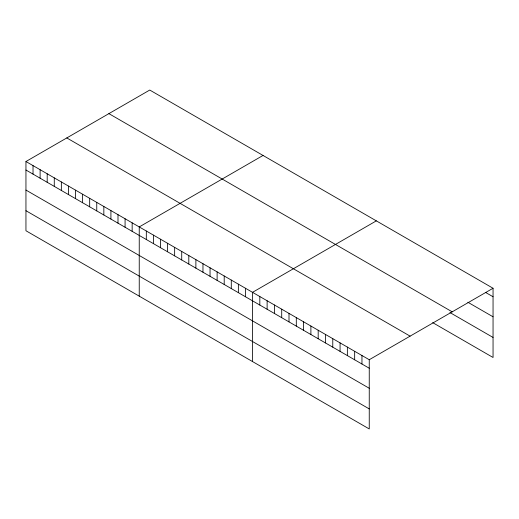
<?xml version="1.0" encoding="UTF-8"?>
<svg xmlns="http://www.w3.org/2000/svg" width="519" height="519" viewBox="0 0 519 519"><rect width="100%" height="100%" fill="white"/><g stroke="black" fill="none" stroke-linecap="round" stroke-linejoin="round"><path stroke-width="0.78" d="M25.95 161.519L369.249 359.725L369.249 428.954L25.95 230.747L25.95 161.519L149.751 90.047L493.05 288.253L493.05 357.481L432.697 322.636M263.036 155.453L139.241 226.926L139.241 296.154M376.327 220.86L252.532 292.333L252.532 361.561M369.249 359.725L493.05 288.253M485.758 292.541L493.05 296.751M467.846 302.24L493.05 316.791M108.893 113.635L452.198 311.835M449.941 312.548L493.05 337.441M66.802 137.937L410.107 336.137M25.95 170.024L369.249 368.224M25.95 190.064L369.249 388.264M25.95 210.708L369.249 408.914M361.957 355.515L361.957 364.014M354.659 351.305L354.659 359.803M347.367 347.088L347.367 355.593M340.068 342.877L340.068 351.376M332.776 338.667L332.776 347.166M325.478 334.457L325.478 342.955M318.186 330.24L318.186 338.745M310.894 326.029L310.894 334.534M303.596 321.819L303.596 330.318M296.304 317.609L296.304 326.107M289.005 313.398L289.005 321.897M281.713 309.181L281.713 317.686M274.415 304.971L274.415 313.47M267.123 300.761L267.123 309.259M259.824 296.55L259.824 305.049M245.448 288.246L245.448 296.751M238.37 284.159L238.37 292.664M231.286 280.072L231.286 288.57M224.208 275.985L224.208 284.483M217.124 271.898L217.124 280.396M210.046 267.81L210.046 276.309M202.968 263.723L202.968 272.222M195.884 259.63L195.884 268.135M188.806 255.543L188.806 264.048M181.721 251.456L181.721 259.961M174.644 247.368L174.644 255.867M167.559 243.281L167.559 251.78M160.481 239.194L160.481 247.693M153.403 235.107L153.403 243.606M146.319 231.02L146.319 239.519M132.157 222.839L132.157 231.344M125.079 218.752L125.079 227.251M117.995 214.665L117.995 223.164M110.917 210.578L110.917 219.076M103.839 206.491L103.839 214.989M96.755 202.404L96.755 210.902M89.677 198.316L89.677 206.815M82.592 194.223L82.592 202.728M75.515 190.136L75.515 198.641M68.437 186.049L68.437 194.547M61.352 181.961L61.352 190.46M54.274 177.874L54.274 186.373M47.19 173.787L47.19 182.286M40.112 169.7L40.112 178.199M33.028 165.606L33.028 174.112"/></g></svg>
